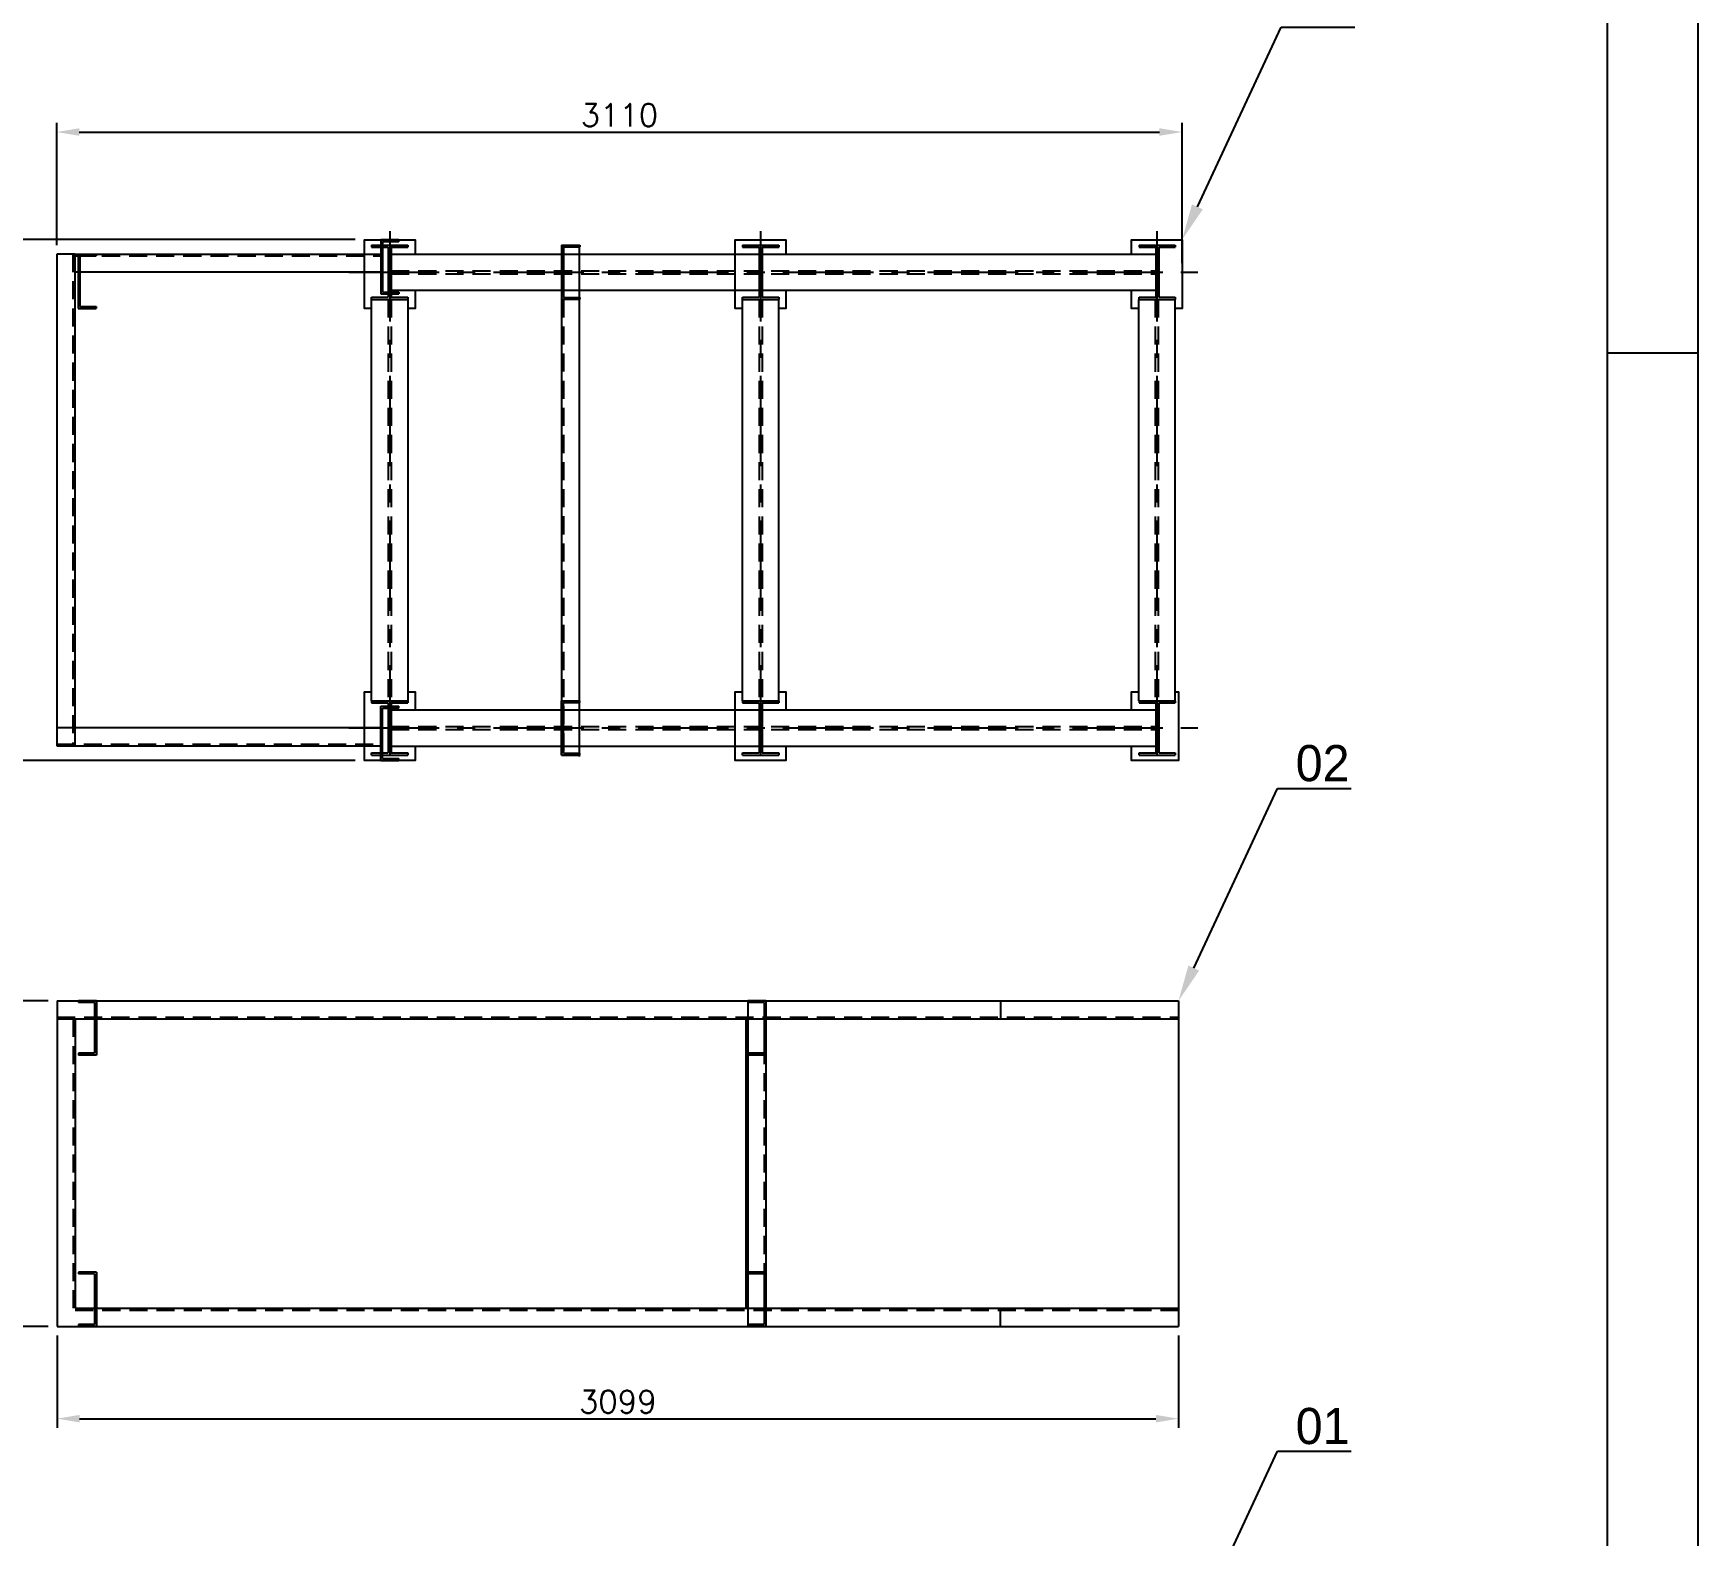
# Model space of a CAD drawing. Extents: x 0 to 21025, y 0 to 14850.
# Drawn here: x 16425 to 21025, y 4154 to 8308 of the extents above; entities that cross this region are included whole.
import ezdxf
from ezdxf import colors
from ezdxf.entities.mleader import LeaderData, LeaderLine
from ezdxf.enums import TextEntityAlignment as Align
from ezdxf.math import Vec2, Vec3

# ---------------------------------------------------------------- set-up
doc = ezdxf.new("R2010")
doc.units = 0
doc.header["$LTSCALE"] = 200
doc.header["$MEASUREMENT"] = 0
doc.header["$PDMODE"] = 35
doc.header["$PDSIZE"] = 5
doc.linetypes.add('CENTER', pattern=[2, 1.25, -0.25, 0.25, -0.25])
doc.linetypes.add('DASHED2', pattern=[0.375, 0.25, -0.125])
for name, color, linetype in [('DIM', 1, 'Continuous'), ('FRL2', 2, 'Continuous'), ('FRL6', 6, 'Continuous'), ('FRL7', 7, 'Continuous'), ('FRR120', 5, 'Continuous'), ('FRR140', 5, 'Continuous'), ('FRR175', 1, 'Continuous'), ('FRR80', 3, 'Continuous'), ('M2', 2, 'Continuous'), ('M3', 3, 'Continuous'), ('M4', 4, 'Continuous'), ('MC1', 8, 'CENTER'), ('MT2', 1, 'DASHED2')]:
    doc.layers.add(name, color=color, linetype=linetype)
doc.styles.add('R120', font='simplex.shx')
doc.styles.add('R140', font='simplex.shx', dxfattribs={"height": 3.5})
doc.styles.add('R80', font='simplex.shx', dxfattribs={"height": 2})
doc.styles.add('ROMANS', font='romans.shx')
doc.dimstyles.new('CEMI-1. 25', dxfattribs={"dimscale": 25, "dimtxt": 2.5, "dimasz": 2.5, "dimexe": 1, "dimexo": 1, "dimtad": 1, "dimdec": 0, "dimtxsty": 'ROMANS', "dimcen": 0, "dimclrd": 1, "dimclre": 1, "dimclrt": 3, "dimadec": 0, "dimazin": 2, "dimtfac": 1, "dimtdec": 0, "dimtmove": 0, "dimatfit": 3, "dimfxl": 1.25, "dimlwd": -1, "dimlwe": -1, "dimarcsym": 1})

# ---------------------------------------------------------------- blocks, each defined once
blk = doc.blocks.new('u6')
at = {"layer": 'M4'}
for p, q in [((-1668.5, -18441.7), (-1668.5, -18591.7)), ((-1668.5, -18441.7), (-1618.5, -18441.7)), ((-1618.5, -18441.7), (-1618.5, -18446.7)), ((-1663.5, -18446.7), (-1663.5, -18586.7)), ((-1663.5, -18446.7), (-1618.5, -18446.7)), ((-1668.5, -18591.7), (-1618.5, -18591.7)), ((-1663.5, -18586.7), (-1618.5, -18586.7)), ((-1618.5, -18586.7), (-1618.5, -18591.7))]:
    blk.add_line(p, q, dxfattribs=at)
blk = doc.blocks.new('i100x150')
at = {"layer": 'M3'}
for p, q in [((11792.8, -21520.1), (11892.8, -21520.1)), ((11792.8, -21520.1), (11792.8, -21526.1)), ((11792.8, -21526.1), (11838.8, -21526.1)), ((11838.8, -21526.1), (11838.8, -21664.1)), ((11846.8, -21526.1), (11892.8, -21526.1)), ((11846.8, -21526.1), (11846.8, -21664.1)), ((11892.8, -21520.1), (11892.8, -21526.1)), ((11792.8, -21664.1), (11838.8, -21664.1)), ((11792.8, -21670.1), (11792.8, -21664.1)), ((11846.8, -21664.1), (11892.8, -21664.1)), ((11892.8, -21664.1), (11892.8, -21670.1)), ((11792.8, -21670.1), (11892.8, -21670.1))]:
    blk.add_line(p, q, dxfattribs=at)
blk = doc.blocks.new('baseg')
at = {"layer": 'M4'}
for p, q in [((-45881.2, -27151.3), (-43769.2, -27151.3)), ((-45935.2, -28386.3), (-45935.2, -27276.3)), ((-45881.2, -27251.3), (-43769.2, -27251.3)), ((-45835.2, -27276.3), (-45835.2, -28386.3)), ((-44910.2, -28386.3), (-44910.2, -27276.3)), ((-44810.2, -27276.3), (-44810.2, -28386.3)), ((-43815.2, -28386.3), (-43815.2, -27276.3)), ((-43715.2, -27276.3), (-43715.2, -28386.3)), ((-45881.2, -28411.3), (-43769.2, -28411.3)), ((-45881.2, -28511.3), (-43769.2, -28511.3))]:
    blk.add_line(p, q, dxfattribs=at)
for points in [[(-45935.2, -27301.3), (-45955.2, -27301.3), (-45955.2, -27111.3), (-45815.2, -27111.3), (-45815.2, -27151.3)], [(-44910.2, -27301.3), (-44930.2, -27301.3), (-44930.2, -27111.3), (-44790.2, -27111.3), (-44790.2, -27151.3)], [(-43835.2, -27151.3), (-43835.2, -27111.3), (-43695.2, -27111.3), (-43695.2, -27301.3), (-43715.2, -27301.3)], [(-45815.2, -27251.3), (-45815.2, -27301.3), (-45835.2, -27301.3)], [(-44790.2, -27251.3), (-44790.2, -27301.3), (-44810.2, -27301.3)], [(-43815.2, -27301.3), (-43835.2, -27301.3), (-43835.2, -27251.3)], [(-45815.2, -28511.3), (-45815.2, -28551.3), (-45955.2, -28551.3), (-45955.2, -28361.3), (-45935.2, -28361.3)], [(-45835.2, -28361.3), (-45815.2, -28361.3), (-45815.2, -28411.3)], [(-44790.2, -28511.3), (-44790.2, -28551.3), (-44930.2, -28551.3), (-44930.2, -28361.3), (-44910.2, -28361.3)], [(-44810.2, -28361.3), (-44790.2, -28361.3), (-44790.2, -28411.3)], [(-43715.2, -28361.3), (-43705.2, -28361.3), (-43705.2, -28551.3), (-43835.2, -28551.3), (-43835.2, -28511.3)], [(-43835.2, -28411.3), (-43835.2, -28361.3), (-43815.2, -28361.3)]]:
    blk.add_lwpolyline(points, dxfattribs=at)
at = {"layer": 'MC1'}
for p, q in [((-45885.2, -27087.9), (-45885.2, -28574.6)), ((-44860.2, -27087.9), (-44860.2, -28574.6)), ((-43765.2, -27087.9), (-43765.2, -28574.6)), ((-45998.5, -27201.3), (-43651.8, -27201.3)), ((-45998.5, -28461.3), (-43651.8, -28461.3))]:
    blk.add_line(p, q, dxfattribs=at)
at = {"layer": 'MT2'}
for p, q in [((-45881.2, -27197.3), (-43769.2, -27197.3)), ((-45881.2, -27205.3), (-43769.2, -27205.3)), ((-45889.2, -27276.3), (-45889.2, -28386.3)), ((-45881.2, -27276.3), (-45881.2, -28386.3)), ((-44864.2, -27276.3), (-44864.2, -28386.3)), ((-44856.2, -27276.3), (-44856.2, -28386.3)), ((-43769.2, -27276.3), (-43769.2, -28386.3)), ((-43761.2, -27276.3), (-43761.2, -28386.3)), ((-45881.2, -28457.3), (-43769.2, -28457.3)), ((-45881.2, -28465.3), (-43769.2, -28465.3))]:
    blk.add_line(p, q, dxfattribs=at)
at = {"layer": 'M4'}
for p in [(-57727.9, -5606.2), (-56702.9, -5606.2), (-55606.7, -5606.2), (-57727.9, -6866.2), (-56702.9, -6866.2), (-55606.7, -6866.2)]:
    blk.add_blockref('i100x150', p, dxfattribs=at)
blk = doc.blocks.new('*D76')
at = {"layer": 'Defpoints', "color": 0, "transparency": 16777216}
for p in [(15993.9, 7737.6), (17340, 7737.6), (17340, 6297.6)]:
    blk.add_point(p, dxfattribs=at)
at = {"layer": 'DIM', "color": 1, "transparency": 16777216}
for p, q in [((17315, 7737.6), (15968.9, 7737.6)), ((15993.9, 6360.1), (15993.9, 7675.1)), ((17315, 6297.6), (15968.9, 6297.6))]:
    blk.add_line(p, q, dxfattribs=at)
for points in [[(15983.5, 7675.1), (16004.3, 7675.1), (15993.9, 7737.6)], [(15983.5, 6360.1), (16004.3, 6360.1), (15993.9, 6297.6)]]:
    blk.add_solid(points, dxfattribs=at)
at = {"layer": 'DIM', "color": 3, "transparency": 16777216, "insert": (15947.1, 7017.6), "char_height": 62.5, "attachment_point": 5, "rotation": 90, "style": 'ROMANS'}
blk.add_mtext('1440', dxfattribs=at)
blk = doc.blocks.new('*D77')
at = {"layer": 'Defpoints', "color": 0, "transparency": 16777216}
for p in [(19600, 8035.1), (16489.7, 7697.6), (19600, 7647.6)]:
    blk.add_point(p, dxfattribs=at)
at = {"layer": 'DIM', "color": 1, "transparency": 16777216}
for p, q in [((16489.7, 7722.6), (16489.7, 8060.1)), ((19600, 7672.6), (19600, 8060.1)), ((16552.2, 8035.1), (19537.5, 8035.1))]:
    blk.add_line(p, q, dxfattribs=at)
for points in [[(16552.2, 8045.5), (16552.2, 8024.7), (16489.7, 8035.1)], [(19537.5, 8045.5), (19537.5, 8024.7), (19600, 8035.1)]]:
    blk.add_solid(points, dxfattribs=at)
at = {"layer": 'DIM', "color": 3, "transparency": 16777216, "insert": (18044.9, 8082), "char_height": 62.5, "attachment_point": 5, "style": 'ROMANS'}
blk.add_mtext('3110', dxfattribs=at)
blk = doc.blocks.new('*D78')
at = {"layer": 'Defpoints', "color": 0, "transparency": 16777216}
for p in [(15828.5, 5633), (16490.7, 5633), (16490.7, 4733)]:
    blk.add_point(p, dxfattribs=at)
at = {"layer": 'DIM', "color": 1, "transparency": 16777216}
for p, q in [((16465.7, 5633), (15803.5, 5633)), ((15828.5, 4795.5), (15828.5, 5570.5)), ((16465.7, 4733), (15803.5, 4733))]:
    blk.add_line(p, q, dxfattribs=at)
for points in [[(15818.1, 5570.5), (15839, 5570.5), (15828.5, 5633)], [(15818.1, 4795.5), (15839, 4795.5), (15828.5, 4733)]]:
    blk.add_solid(points, dxfattribs=at)
at = {"layer": 'DIM', "color": 3, "transparency": 16777216, "insert": (15781.7, 5183), "char_height": 62.5, "attachment_point": 5, "rotation": 90, "style": 'ROMANS'}
blk.add_mtext('900', dxfattribs=at)
blk = doc.blocks.new('*D79')
at = {"layer": 'Defpoints', "color": 0, "transparency": 16777216}
for p in [(16490.7, 4733), (19590, 4733), (19590, 4477.7)]:
    blk.add_point(p, dxfattribs=at)
at = {"layer": 'DIM', "color": 1, "transparency": 16777216}
for p, q in [((16490.7, 4708), (16490.7, 4452.7)), ((19590, 4708), (19590, 4452.7)), ((16553.2, 4477.7), (19527.5, 4477.7))]:
    blk.add_line(p, q, dxfattribs=at)
for points in [[(16553.2, 4488.1), (16553.2, 4467.3), (16490.7, 4477.7)], [(19527.5, 4488.1), (19527.5, 4467.3), (19590, 4477.7)]]:
    blk.add_solid(points, dxfattribs=at)
at = {"layer": 'DIM', "color": 3, "transparency": 16777216, "insert": (18040.4, 4524.5), "char_height": 62.5, "attachment_point": 5, "style": 'ROMANS'}
blk.add_mtext('3099', dxfattribs=at)
blk = doc.blocks.new('A1')
at = {"layer": 'FRL2'}
blk.add_line((831, 297), (841, 297), dxfattribs=at)
at = {"layer": 'FRL6', "linetype": 'Continuous'}
blk.add_line((831, 584), (831, 10), dxfattribs=at)
at = {"layer": 'FRL7', "linetype": 'Continuous'}
blk.add_line((841, 594), (841, 0), dxfattribs=at)
at = {"layer": 'FRR120', "style": 'R120'}
for tag, p in [('FASE_DO_PROJETO', (659, 46.29)), ('ÁREA_E/OU_SUBÁREA', (659, 40.79)), ('TÍTULO_DO_DESENHO', (659, 35.29)), ('SUBTÍTULO_1_DO_DESENHO', (659, 29.79)), ('SUBTÍTULO_2_DO_DESENHO', (659, 24.29))]:
    blk.add_attdef(tag, p, '', height=3, dxfattribs=at)
at = {"layer": 'FRR140', "style": 'R140', "width": 0.91}
for tag, p in [('NÚMERO_DA_CONTRATADA', (687.72, 12.6)), ('NUMERO_CBMM', (752.89, 12.6))]:
    blk.add_attdef(tag, p, '', height=3.5, dxfattribs=at)
for tag, p in [('REVISÃO', (823.5, 14.68)), ('ESCALA', (671, 14.35))]:
    blk.add_attdef(tag, text='', height=3.5, dxfattribs=at).set_placement(p, align=Align.MIDDLE)
at = {"layer": 'FRR175', "style": 'R120'}
for tag, p in [('CLASSIFICAÇÃO', (811.83, 67.73)), ('PROJETO', (716.31, 53.59)), ('N_PROJ_SE', (793.5, 53.59)), ('SE', (820.69, 53.59))]:
    blk.add_attdef(tag, text='', height=3, dxfattribs=at).set_placement(p, align=Align.MIDDLE_CENTER)
at = {"layer": 'FRR80', "style": 'R80'}
for tag, p in [('8A_REV', (476, 77.07)), ('EMIS.', (486, 77.07)), ('PROJ.', (585, 77.07)), ('DES.', (597, 77.07)), ('VER.', (609, 77.07)), ('APR.', (621, 77.07)), ('AUT.', (633.01, 77.07)), ('7A_REV', (476, 71.37)), ('EMIS.', (486, 71.37)), ('PROJ.', (585, 71.37)), ('DES.', (597, 71.37)), ('VER.', (609, 71.37)), ('APR.', (621, 71.37)), ('AUT.', (633.01, 71.37)), ('6A_REV', (476, 65.67)), ('EMIS.', (486, 65.67)), ('PROJ.', (585, 65.67)), ('DES.', (597, 65.67)), ('VER.', (609, 65.67)), ('APR.', (621, 65.67)), ('AUT.', (633.01, 65.67)), ('5A_REV', (476, 59.97)), ('EMIS.', (486, 59.97)), ('PROJ.', (585, 59.97)), ('DES.', (597, 59.97)), ('VER.', (609, 59.97)), ('APR.', (621, 59.97)), ('AUT.', (633.01, 59.97)), ('4A_REV', (476, 54.27)), ('EMIS.', (486, 54.27)), ('PROJ.', (585, 54.27)), ('DES.', (597, 54.27)), ('VER.', (609, 54.27)), ('APR.', (621, 54.27)), ('AUT.', (633.01, 54.27)), ('3A_REV', (476, 48.57)), ('EMIS.', (486, 48.57)), ('PROJ.', (585, 48.57)), ('DES.', (597, 48.57)), ('VER.', (609, 48.57)), ('APR.', (621, 48.57)), ('AUT.', (633.01, 48.57)), ('2A_REV', (476, 42.87)), ('EMIS.', (486, 42.87)), ('PROJ.', (585, 42.87)), ('DES.', (597, 42.87)), ('VER.', (609, 42.87)), ('APR.', (621, 42.87)), ('AUT.', (633.01, 42.87)), ('1a_REV', (476, 37.17)), ('EMIS.', (486, 37.17)), ('PROJ.', (585, 37.17)), ('DES.', (597, 37.17)), ('VER.', (609, 37.17)), ('APR.', (621, 37.17)), ('AUT.', (633.01, 37.17))]:
    blk.add_attdef(tag, text='', height=2, dxfattribs=at).set_placement(p, align=Align.MIDDLE)
for p in [(492.61, 76.08), (492.61, 70.38), (492.61, 64.68), (492.61, 58.98), (492.61, 53.28), (492.61, 47.58), (492.61, 41.88), (492.61, 36.18)]:
    blk.add_attdef('DESCRIÇÃO_DA_REVISÃO', p, '', height=2, dxfattribs=at)
at = {"layer": 'FRR80', "style": 'R80', "width": 0.85}
for p in [(648, 77.07), (648, 71.37), (648, 65.67), (648, 59.97), (648, 54.27), (648, 48.57), (648, 42.87), (648, 37.17)]:
    blk.add_attdef('DATA', text='', height=2, dxfattribs=at).set_placement(p, align=Align.MIDDLE)

msp = doc.modelspace()

# ---------------------------------------------------------------- linework, layer by layer
msp.add_line((16539.7, 7697.6), (16489.7, 7697.6))
at = {"layer": 'DIM'}
msp.add_line((18394.4, 5583), (18394.4, 4783), dxfattribs=at)
at = {"layer": 'M4'}
for p, q in [((16489.7, 7697.6), (16489.7, 6337.6)), ((16539.7, 7697.6), (16539.7, 6337.6)), ((16539.7, 7697.6), (17385, 7697.6)), ((17885, 7722.6), (17885, 6312.6)), ((17935, 6308.6), (17935, 7722.6)), ((17385, 7647.6), (16539.7, 7647.6)), ((17390, 6387.6), (16489.7, 6387.6)), ((16489.7, 6337.6), (17390, 6337.6)), ((16490.7, 5633), (19590, 5633)), ((16490.7, 5633), (16490.7, 4733)), ((18399.7, 5633), (18399.7, 4733)), ((19098.2, 5633), (19098.2, 5583)), ((19590, 5633), (19590, 4733)), ((16490.7, 5583), (19590, 5583)), ((16540.7, 5583), (16540.7, 4783)), ((18449.7, 5583), (18449.7, 4783)), ((16540.7, 4783), (19590, 4783)), ((19098.2, 4733), (19098.2, 4783)), ((16490.7, 4733), (19590, 4733))]:
    msp.add_line(p, q, dxfattribs=at)
at = {"layer": 'MT2'}
for p, q in [((16534.7, 7697.6), (16534.7, 6337.6)), ((16539.7, 7692.6), (17385, 7692.6)), ((17890, 7722.6), (17890, 6312.6)), ((16489.7, 6342.6), (17390, 6342.6)), ((16490.7, 5588), (19590, 5588)), ((16535.7, 5583), (16535.7, 4783)), ((18444.7, 5583), (18444.7, 4783)), ((16540.7, 4778), (19590, 4778))]:
    msp.add_line(p, q, dxfattribs=at)

# ---------------------------------------------------------------- block references
at = {"layer": 'DIM'}
msp.add_blockref('baseg', (63295.2, 34848.8), dxfattribs=at)
at = {"layer": 'M2', "xscale": 25, "yscale": 25, "zscale": 25}
msp.add_blockref('A1', (0, 0), dxfattribs=at)
at = {"layer": 'M4'}
for p in [(19053.6, 26179.3), (18217.2, 26139.3), (19553.6, 26164.3)]:
    msp.add_blockref('u6', p, dxfattribs=at)
at = {"layer": 'M4', "xscale": -1, "rotation": 180}
for p in [(19053.6, -12144.1), (19553.6, -12129.1)]:
    msp.add_blockref('u6', p, dxfattribs=at)
at = {"layer": 'M4', "xscale": -1}
for p in [(14931.1, 24074.7), (16781.1, 24074.7), (14931.1, 23324.7), (16781.1, 23324.7)]:
    msp.add_blockref('u6', p, dxfattribs=at)

# ---------------------------------------------------------------- dimensions: what is measured, and where the dimension line sits
at = {"layer": 'DIM'}
for base, p1, p2, picture, middle in [((19600, 8035.1), (16489.7, 7697.6), (19600, 7647.6), '*D77', (18044.9, 8082)), ((19590, 4477.7), (16490.7, 4733), (19590, 4733), '*D79', (18040.4, 4524.5))]:
    dim = msp.add_linear_dim(base=base, p1=p1, p2=p2, dimstyle='CEMI-1. 25', dxfattribs=at)
    dim.commit()
    dim.dimension.update_dxf_attribs({"geometry": picture, "text_midpoint": middle})
for base, p1, p2, picture, middle in [((15993.9, 7737.6), (17340, 6297.6), (17340, 7737.6), '*D76', (15947.1, 7017.6)), ((15828.5, 5633), (16490.7, 4733), (16490.7, 5633), '*D78', (15781.7, 5183))]:
    dim = msp.add_linear_dim(base=base, p1=p1, p2=p2, angle=90, dimstyle='CEMI-1. 25', dxfattribs=at)
    dim.commit()
    dim.dimension.update_dxf_attribs({"geometry": picture, "text_midpoint": middle})

# ---------------------------------------------------------------- leaders
at = {"layer": 'FRL2'}
ml = msp.add_multileader_mtext('Standard', dxfattribs=at)
ml.set_content('03', color=3)
ml.set_leader_properties(color=1)
ml.build(insert=Vec2(0, 0))
ml.multileader.update_dxf_attribs({"text_left_attachment_type": 6, "text_right_attachment_type": 6, "dogleg_length": 50, "arrow_head_size": 100})
ctx = ml.context
ctx.base_point, ctx.char_height, ctx.arrow_head_size, ctx.landing_gap_size, ctx.plane_origin = Vec3(19923.9, 8324.8), 100, 100, 0.09, Vec3(19600, 7737.6)
ctx.left_attachment, ctx.right_attachment = 6, 6
notes = []
notes.append((ctx, [(0, (1, 1, 0), (19873.9, 8324.8), (1, 0), 50, [(0, [(19600, 7737.6)], 0, [])])]))
ctx.mtext.insert, ctx.mtext.flow_direction = Vec3(19924, 8444.8), 5
ml = msp.add_multileader_mtext('Standard', dxfattribs=at)
ml.set_content('02', color=3)
ml.set_leader_properties(color=1)
ml.build(insert=Vec2(0, 0))
ml.multileader.update_dxf_attribs({"text_left_attachment_type": 6, "text_right_attachment_type": 6, "dogleg_length": 50, "arrow_head_size": 100})
ctx = ml.context
ctx.base_point, ctx.char_height, ctx.arrow_head_size, ctx.landing_gap_size, ctx.plane_origin = Vec3(19913.9, 6220.2), 100, 100, 0.09, Vec3(19590, 5633)
ctx.left_attachment, ctx.right_attachment = 6, 6
notes.append((ctx, [(0, (1, 1, 0), (19863.9, 6220.2), (1, 0), 50, [(0, [(19590, 5633)], 0, [])])]))
ctx.mtext.insert, ctx.mtext.flow_direction = Vec3(19914, 6340.2), 5
ml = msp.add_multileader_mtext('Standard', dxfattribs=at)
ml.set_content('01', color=3)
ml.set_leader_properties(color=1)
ml.build(insert=Vec2(0, 0))
ml.multileader.update_dxf_attribs({"text_left_attachment_type": 6, "text_right_attachment_type": 6, "dogleg_length": 50, "arrow_head_size": 100})
ctx = ml.context
ctx.base_point, ctx.char_height, ctx.arrow_head_size, ctx.landing_gap_size, ctx.plane_origin = Vec3(19913.9, 4387.5), 100, 100, 0.09, Vec3(19590, 3800.2)
ctx.left_attachment, ctx.right_attachment = 6, 6
notes.append((ctx, [(0, (1, 1, 0), (19863.9, 4387.5), (1, 0), 50, [(0, [(19590, 3800.2)], 0, [])])]))
ctx.mtext.insert, ctx.mtext.flow_direction = Vec3(19914, 4507.5), 5
for ctx, leaders in notes:
    for number, flags, end, landing, length, lines in leaders:
        leader = LeaderData()
        leader.index, (leader.has_last_leader_line, leader.has_dogleg_vector, leader.attachment_direction) = number, flags
        leader.last_leader_point, leader.dogleg_vector, leader.dogleg_length = Vec3(end), Vec3(landing), length
        for number, points, colour, breaks in lines:
            line = LeaderLine()
            line.index, line.vertices, line.color, line.breaks = number, Vec3.list(points), colors.encode_raw_color(colour), breaks
            leader.lines.append(line)
        ctx.leaders.append(leader)

doc.saveas('drawing.dxf')
